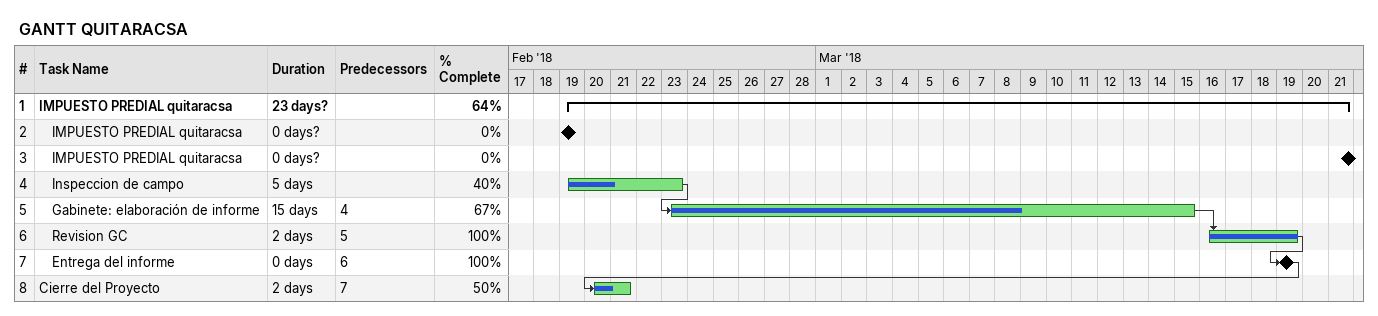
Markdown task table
GANTT QUITARACSA

| ID | Level | Task | Duration | Start | Finish | Predecessors | % complete |
|---|---|---|---|---|---|---|---|
| 1 | 1 | **IMPUESTO PREDIAL quitaracsa** | 23d? | 2018-02-19 | 2018-03-21 |  | 64 |
| 2 | 2 | IMPUESTO PREDIAL quitaracsa | 0d? | 2018-02-19 | 2018-02-19 |  | 0 |
| 3 | 2 | IMPUESTO PREDIAL quitaracsa | 0d? | 2018-03-21 | 2018-03-21 |  | 0 |
| 4 | 2 | Inspeccion de campo | 5d | 2018-02-19 | 2018-02-23 |  | 40 |
| 5 | 2 | Gabinete: elaboración de informe | 15d | 2018-02-23 | 2018-03-15 | 4 | 67 |
| 6 | 2 | Revision GC | 2d | 2018-03-16 | 2018-03-19 | 5 | 100 |
| 7 | 2 | Entrega del informe | 0d | 2018-03-19 | 2018-03-19 | 6 | 100 |
| 8 | 1 | Cierre del Proyecto | 2d | 2018-02-20 | 2018-02-21 | 7 | 50 |
